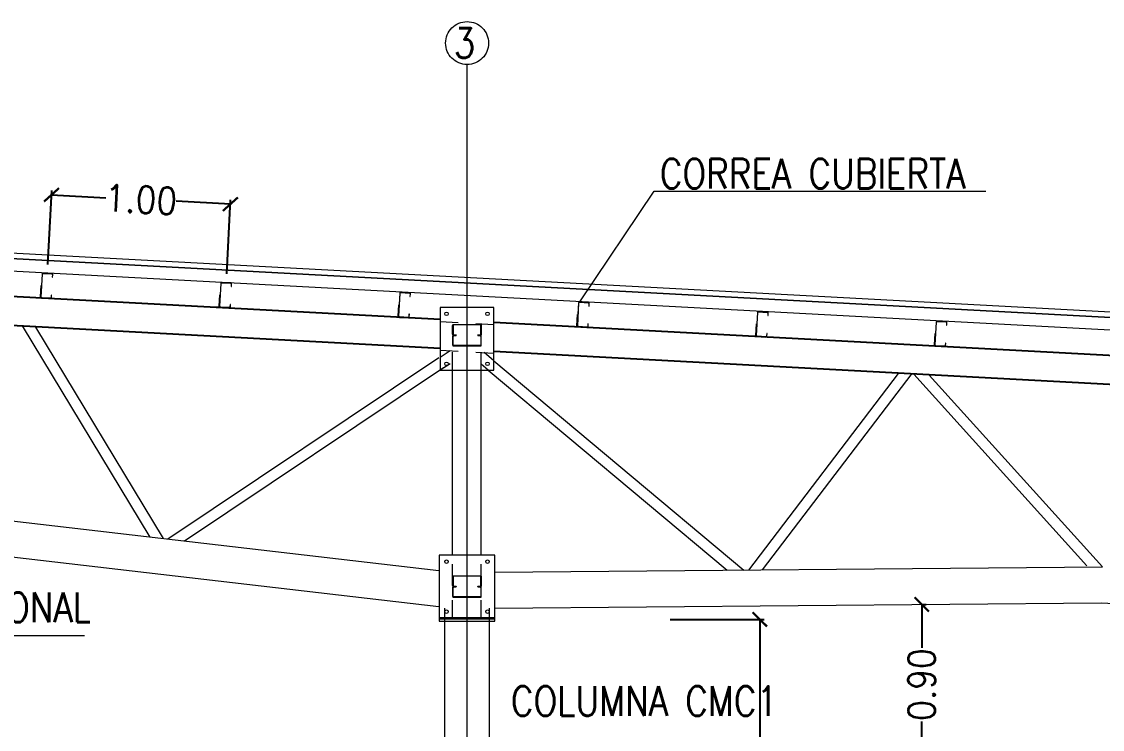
# Model space of a CAD drawing. Header units: inches. Extents: x 2 to 182, y -26 to 193.
# Drawn here: x 137.01 to 143.04, y 157.14 to 161.1 of the extents above; entities that cross this region are included whole.
import ezdxf

# ---------------------------------------------------------------- set-up
doc = ezdxf.new("R2010")
doc.units = ezdxf.units.IN
doc.header["$MEASUREMENT"] = 0
doc.linetypes.add('HIDDEN2', pattern=[4.7625, 3.175, -1.5875])
doc.linetypes.add('PUNTOSX2', pattern=[12.7, 0, -12.7])
for name, color, linetype, lineweight in [('Est-Acero', 4, 'Continuous', 13), ('Est-Textos', 6, 'Continuous', 0), ('L PROYEC', 4, 'HIDDEN2', 9)]:
    doc.layers.add(name, color=color, linetype=linetype, lineweight=lineweight)
doc.styles.add('R', font='romans.shx', dxfattribs={"width": 0.9})
doc.dimstyles.new('Al', dxfattribs={"dimtxt": 0.15, "dimasz": 0.08, "dimexe": 0.025, "dimexo": 0.05, "dimgap": 0, "dimtad": 0, "dimzin": 0, "dimdsep": 46, "dimtxsty": 'R', "dimblk": 'ARCHTICK', "dimcen": 0.09, "dimadec": 0, "dimazin": 0, "dimtfac": 1, "dimtofl": 0, "dimtmove": 0, "dimatfit": 3, "dimfxl": 0, "dimtolj": 1, "dimtzin": 0, "dimarcsym": 0})

# ---------------------------------------------------------------- blocks, each defined once
blk = doc.blocks.new('_ArchTick')
at = {"color": 0, "linetype": 'ByBlock', "const_width": 0.15}
blk.add_lwpolyline([(-0.5, -0.5), (0.5, 0.5)], dxfattribs=at)
blk = doc.blocks.new('*D1008')
at = {"layer": 'Defpoints', "color": 0}
for p in [(138.172, 160.0762), (137.1505, 159.6895), (138.1492, 159.6377)]:
    blk.add_point(p, dxfattribs=at)
at = {"layer": 'Est-Textos', "color": 0, "lineweight": -2}
for p, q in [((137.1531, 159.7395), (137.1746, 160.153)), ((137.1733, 160.1281), (137.4768, 160.1123)), ((138.172, 160.0762), (137.8684, 160.092)), ((138.1518, 159.6876), (138.1732, 160.1012))]:
    blk.add_line(p, q, dxfattribs=at)
at = {"layer": 'Est-Textos', "color": 0, "lineweight": -2, "xscale": 0.08, "yscale": 0.08, "zscale": 0.08}
for p, rotation in [((137.1733, 160.1281), 177.027296083355), ((138.172, 160.0762), 357.0272960833549)]:
    blk.add_blockref('_ArchTick', p, dxfattribs=dict(at, rotation=rotation))
at = {"layer": 'Est-Textos', "color": 0, "insert": (137.6726, 160.1021), "char_height": 0.15, "attachment_point": 5, "rotation": 357.0273, "style": 'R'}
blk.add_mtext('\\A1;1.00', dxfattribs=at)
blk = doc.blocks.new('*D1012')
at = {"layer": 'Defpoints', "color": 0}
for p in [(139.6489, 157.7568), (139.9121, 149.836), (141.1278, 149.836)]:
    blk.add_point(p, dxfattribs=at)
at = {"layer": 'Est-Textos', "color": 0, "lineweight": -2}
for p, q in [((140.6278, 157.7568), (141.1528, 157.7568)), ((141.1278, 157.7568), (141.1278, 154.0021)), ((141.1278, 149.836), (141.1278, 153.5907)), ((140.6278, 149.836), (141.1528, 149.836))]:
    blk.add_line(p, q, dxfattribs=at)
at = {"layer": 'Est-Textos', "color": 0, "lineweight": -2, "xscale": 0.08, "yscale": 0.08, "zscale": 0.08}
for p, rotation in [((141.1278, 157.7568), 90), ((141.1278, 149.836), 270)]:
    blk.add_blockref('_ArchTick', p, dxfattribs=dict(at, rotation=rotation))
at = {"layer": 'Est-Textos', "color": 0, "insert": (141.1278, 153.7964), "char_height": 0.15, "attachment_point": 5, "rotation": 90, "style": 'R'}
blk.add_mtext('\\A1;7.92', dxfattribs=at)
blk = doc.blocks.new('*D1013')
at = {"layer": 'Defpoints', "color": 0}
for p in [(142.0134, 157.8405), (142.0315, 157.8405), (142.0315, 156.944)]:
    blk.add_point(p, dxfattribs=at)
at = {"layer": 'Est-Textos', "color": 0, "lineweight": -2}
for p, q in [((142.0315, 157.8405), (142.0565, 157.8405)), ((142.0315, 157.8405), (142.0315, 157.598)), ((142.0315, 156.944), (142.0315, 157.1865)), ((142.0315, 156.944), (142.0065, 156.944))]:
    blk.add_line(p, q, dxfattribs=at)
at = {"layer": 'Est-Textos', "color": 0, "lineweight": -2, "xscale": 0.08, "yscale": 0.08, "zscale": 0.08}
for p, rotation in [((142.0315, 157.8405), 90), ((142.0315, 156.944), 270)]:
    blk.add_blockref('_ArchTick', p, dxfattribs=dict(at, rotation=rotation))
at = {"layer": 'Est-Textos', "color": 0, "insert": (142.0315, 157.3923), "char_height": 0.15, "attachment_point": 5, "rotation": 90, "style": 'R'}
blk.add_mtext('\\A1;0.90', dxfattribs=at)

msp = doc.modelspace()

# ---------------------------------------------------------------- linework, layer by layer
at = {"linetype": 'PUNTOSX2', "lineweight": 0, "ltscale": 0.001}
for p, q in [((139.3429, 159.4214), (139.6429, 159.4047)), ((139.3429, 159.2613), (139.6429, 159.2446)), ((139.3429, 159.2222), (139.3989, 159.2582)), ((139.4129, 159.1488), (139.4123, 159.2574)), ((139.5729, 159.1488), (139.5728, 159.2485)), ((139.6433, 159.2009), (139.5883, 159.2476)), ((139.3429, 159.15), (139.3989, 159.186)), ((139.6112, 159.1488), (139.5722, 159.1829)), ((139.4129, 157.7648), (139.4129, 158.1148)), ((139.5729, 157.7648), (139.5729, 158.1148))]:
    msp.add_line(p, q, dxfattribs=at)
at = {"lineweight": 0}
for p, q in [((139.4129, 158.1148), (139.4129, 159.1488)), ((139.5729, 158.1148), (139.5729, 159.1488)), ((139.3364, 158.0282), (135.835, 158.4362)), ((139.3364, 157.8269), (135.8181, 158.2368)), ((139.6484, 158.0198), (143.0403, 158.0495)), ((139.6484, 157.8198), (143.0358, 157.8494)), ((139.369, 149.6423), (139.369, 157.8187)), ((139.6181, 149.636), (139.6181, 157.8187))]:
    msp.add_line(p, q, dxfattribs=at)
for points in [[(155.4029, 158.8111), (133.9938, 159.9602)], [(155.3975, 158.7106), (133.9938, 159.8594)], [(137.0093, 159.3967), (137.7215, 158.2164)], [(137.0841, 159.3888), (137.7969, 158.2076)], [(139.3366, 159.2169), (137.8236, 158.2045)], [(139.6424, 159.2005), (141.0383, 158.032)], [(139.3625, 159.1621), (137.9155, 158.1938)], [(139.6107, 159.1488), (140.9458, 158.0312)], [(141.9003, 159.1303), (141.0652, 158.0322)], [(141.9755, 159.1301), (141.1411, 158.0329)], [(141.9867, 159.1273), (142.9541, 158.0554)], [(142.0729, 159.1213), (143.0403, 158.0495)], [(139.6489, 157.7648), (139.6489, 158.1148), (139.3369, 158.1148), (139.3369, 157.7648)], [(143.0358, 157.8494), (151.9988, 157.3684)]]:
    msp.add_lwpolyline(points, dxfattribs=at)
for points in [[(139.6429, 159.4988), (139.3429, 159.4988), (139.3429, 159.1488), (139.6429, 159.1488)], [(139.6489, 157.7648), (139.3369, 157.7648), (139.3369, 157.7593), (139.6489, 157.7593)], [(139.6489, 157.7593), (139.3369, 157.7593), (139.3369, 157.7468), (139.6489, 157.7468)]]:
    msp.add_lwpolyline(points, close=True, dxfattribs=at)
for centre in [(139.3783, 159.4634), (139.6075, 159.4634), (139.3783, 159.1841), (139.6075, 159.1841), (139.3783, 158.0794), (139.6075, 158.0794), (139.3783, 157.8001), (139.6075, 157.8001)]:
    msp.add_circle(centre, 0.01, dxfattribs=at)
at = {"layer": 'Defpoints', "ltscale": 10}
for points in [[(139.3424, 159.4317), (133.9938, 159.7188)], [(133.9938, 159.5585), (139.3424, 159.2714)], [(156.2935, 158.5219), (139.6424, 159.4156)], [(139.6424, 159.2553), (156.1338, 158.3702)]]:
    msp.add_lwpolyline(points, dxfattribs=at)
at = {"layer": 'Est-Acero'}
for points in [[(155.4014, 158.7827), (133.9938, 159.9317)], [(155.4013, 158.7807), (133.9938, 159.9297)]]:
    msp.add_lwpolyline(points, dxfattribs=at)
for points in [[(137.1202, 159.6852), (137.1132, 159.5574, 0.414214), (137.1188, 159.5511), (137.1667, 159.5484, 0.414214), (137.1731, 159.5541), (137.1738, 159.568), (137.1718, 159.5682), (137.1711, 159.5542, -0.414214), (137.1669, 159.5504), (137.1189, 159.5531, -0.414214), (137.1152, 159.5573), (137.1222, 159.6851, -0.414214), (137.1264, 159.6889), (137.1744, 159.6862, -0.414214), (137.1781, 159.682), (137.1774, 159.668), (137.1794, 159.6679), (137.1801, 159.6819, 0.414214), (137.1745, 159.6882), (137.1266, 159.6909, 0.414214)], [(137.1069, 159.5537, 0.414214), (137.1112, 159.5575), (137.1147, 159.6214), (137.1167, 159.6213), (137.1132, 159.5574, -0.414214), (137.1068, 159.5517), (137.0529, 159.5547), (137.053, 159.5567)], [(138.1189, 159.6333), (138.1118, 159.5055, 0.414214), (138.1175, 159.4992), (138.1654, 159.4966, 0.414214), (138.1717, 159.5022), (138.1725, 159.5162), (138.1705, 159.5163), (138.1697, 159.5023, -0.414214), (138.1655, 159.4985), (138.1176, 159.5012, -0.414214), (138.1138, 159.5054), (138.1209, 159.6332, -0.414214), (138.1251, 159.637), (138.173, 159.6343, -0.414214), (138.1768, 159.6301), (138.176, 159.6161), (138.178, 159.616), (138.1788, 159.63, 0.414214), (138.1731, 159.6363), (138.1252, 159.639, 0.414214)], [(138.1056, 159.5019, 0.414214), (138.1098, 159.5056), (138.1134, 159.5695), (138.1154, 159.5694), (138.1118, 159.5055, -0.414214), (138.1055, 159.4999), (138.0516, 159.5029), (138.0517, 159.5049)], [(139.1174, 159.578), (139.1103, 159.4502, 0.414214), (139.1159, 159.4439), (139.1639, 159.4412, 0.414214), (139.1702, 159.4469), (139.171, 159.4609), (139.169, 159.461), (139.1682, 159.447, -0.414214), (139.164, 159.4432), (139.1161, 159.4459, -0.414214), (139.1123, 159.4501), (139.1194, 159.5779, -0.414214), (139.1236, 159.5817), (139.1715, 159.579, -0.414214), (139.1753, 159.5748), (139.1745, 159.5608), (139.1765, 159.5607), (139.1773, 159.5747, 0.414214), (139.1716, 159.581), (139.1237, 159.5837, 0.414214)], [(139.1041, 159.4465, 0.414214), (139.1083, 159.4503), (139.1118, 159.5142), (139.1138, 159.5141), (139.1103, 159.4502, -0.414214), (139.104, 159.4445), (139.05, 159.4475), (139.0502, 159.4495)], [(140.1159, 159.5243), (140.1088, 159.3965, 0.414214), (140.1145, 159.3902), (140.1624, 159.3875, 0.414214), (140.1687, 159.3932), (140.1695, 159.4072), (140.1675, 159.4073), (140.1668, 159.3933, -0.414214), (140.1625, 159.3895), (140.1146, 159.3922, -0.414214), (140.1108, 159.3964), (140.1179, 159.5242, -0.414214), (140.1221, 159.528), (140.1701, 159.5253, -0.414214), (140.1738, 159.5211), (140.1731, 159.5071), (140.1751, 159.507), (140.1758, 159.521, 0.414214), (140.1702, 159.5273), (140.1222, 159.53, 0.414214)], [(141.1145, 159.4707), (141.1074, 159.3429, 0.414214), (141.1131, 159.3366), (141.161, 159.3339, 0.414214), (141.1673, 159.3396), (141.1681, 159.3536), (141.1661, 159.3537), (141.1653, 159.3397, -0.414214), (141.1611, 159.3359), (141.1132, 159.3386, -0.414214), (141.1094, 159.3428), (141.1165, 159.4706, -0.414214), (141.1207, 159.4744), (141.1686, 159.4717, -0.414214), (141.1724, 159.4675), (141.1716, 159.4535), (141.1736, 159.4534), (141.1744, 159.4674, 0.414214), (141.1687, 159.4737), (141.1208, 159.4764, 0.414214)], [(140.1026, 159.3928, 0.414214), (140.1068, 159.3966), (140.1104, 159.4605), (140.1124, 159.4604), (140.1088, 159.3965, -0.414214), (140.1025, 159.3908), (140.0486, 159.3938), (140.0487, 159.3958)], [(142.1121, 159.4174), (142.105, 159.2896, 0.414214), (142.1107, 159.2832), (142.1586, 159.2806, 0.414214), (142.1649, 159.2862), (142.1657, 159.3002), (142.1637, 159.3003), (142.1629, 159.2864, -0.414214), (142.1587, 159.2826), (142.1108, 159.2852, -0.414214), (142.107, 159.2895), (142.1141, 159.4173, -0.414214), (142.1183, 159.421), (142.1662, 159.4184, -0.414214), (142.17, 159.4142), (142.1692, 159.4002), (142.1712, 159.4001), (142.172, 159.414, 0.414214), (142.1663, 159.4204), (142.1184, 159.423, 0.414214)], [(139.4189, 159.4038), (139.5669, 159.4038, -0.414214), (139.5729, 159.3978), (139.5729, 159.3498, -0.414214), (139.5669, 159.3438), (139.5529, 159.3438), (139.5529, 159.3458), (139.5649, 159.3458, 0.414214), (139.5709, 159.3518), (139.5709, 159.3958, 0.414214), (139.5649, 159.4018), (139.4209, 159.4018, 0.414214), (139.4149, 159.3958), (139.4149, 159.3518, 0.414214), (139.4209, 159.3458), (139.4329, 159.3458), (139.4329, 159.3438), (139.4189, 159.3438, -0.414214), (139.4129, 159.3498), (139.4129, 159.3978, -0.414214)], [(141.1012, 159.3392, 0.414214), (141.1054, 159.343), (141.1089, 159.4069), (141.1109, 159.4068), (141.1074, 159.3429, -0.414214), (141.1011, 159.3372), (141.0472, 159.3402), (141.0473, 159.3422)], [(139.4189, 159.2838), (139.5669, 159.2838, 0.414214), (139.5729, 159.2898), (139.5729, 159.3378, 0.414214), (139.5669, 159.3438), (139.5529, 159.3438), (139.5529, 159.3418), (139.5649, 159.3418, -0.414214), (139.5709, 159.3358), (139.5709, 159.2918, -0.414214), (139.5649, 159.2858), (139.4209, 159.2858, -0.414214), (139.4149, 159.2918), (139.4149, 159.3358, -0.414214), (139.4209, 159.3418), (139.4329, 159.3418), (139.4329, 159.3438), (139.4189, 159.3438, 0.414214), (139.4129, 159.3378), (139.4129, 159.2898, 0.414214)], [(142.0988, 159.2859, 0.414214), (142.103, 159.2897), (142.1065, 159.3536), (142.1085, 159.3535), (142.105, 159.2896, -0.414214), (142.0987, 159.2839), (142.0448, 159.2869), (142.0449, 159.2889)], [(139.4189, 157.9998), (139.5669, 157.9998, -0.414214), (139.5729, 157.9938), (139.5729, 157.9458, -0.414214), (139.5669, 157.9398), (139.5529, 157.9398), (139.5529, 157.9418), (139.5649, 157.9418, 0.414214), (139.5709, 157.9478), (139.5709, 157.9918, 0.414214), (139.5649, 157.9978), (139.4209, 157.9978, 0.414214), (139.4149, 157.9918), (139.4149, 157.9478, 0.414214), (139.4209, 157.9418), (139.4329, 157.9418), (139.4329, 157.9398), (139.4189, 157.9398, -0.414214), (139.4129, 157.9458), (139.4129, 157.9938, -0.414214)], [(139.4189, 157.8798), (139.5669, 157.8798, 0.414214), (139.5729, 157.8858), (139.5729, 157.9338, 0.414214), (139.5669, 157.9398), (139.5529, 157.9398), (139.5529, 157.9378), (139.5649, 157.9378, -0.414214), (139.5709, 157.9318), (139.5709, 157.8878, -0.414214), (139.5649, 157.8818), (139.4209, 157.8818, -0.414214), (139.4149, 157.8878), (139.4149, 157.9318, -0.414214), (139.4209, 157.9378), (139.4329, 157.9378), (139.4329, 157.9398), (139.4189, 157.9398, 0.414214), (139.4129, 157.9338), (139.4129, 157.8858, 0.414214)]]:
    msp.add_lwpolyline(points, format="xyb", close=True, dxfattribs=at)
at = {"layer": 'Est-Textos'}
for p, q in [((140.1222, 159.53), (140.5386, 160.1488)), ((140.5386, 160.1488), (142.3897, 160.1488)), ((136.4597, 157.6658), (137.3583, 157.6658))]:
    msp.add_line(p, q, dxfattribs=at)
at = {"layer": 'L PROYEC', "ltscale": 10}
msp.add_line((139.4936, 146.556), (139.4936, 160.856), dxfattribs=at)
msp.add_circle((139.4936, 160.9759), 0.12, dxfattribs=at)

# ---------------------------------------------------------------- texts
at = {"layer": 'Est-Textos', "style": 'R', "width": 0.85}
for s, p in [('3', (139.4188, 160.8939)), ('CORREA CUBIERTA', (140.57, 160.1642)), ('DIAGONAL', (136.5106, 157.7409)), ('COLUMNA CMC1', (139.7383, 157.2179))]:
    msp.add_text(s, height=0.165, dxfattribs=at).set_placement(p)

# ---------------------------------------------------------------- dimensions: what is measured, and where the dimension line sits
at = {"layer": 'Est-Textos'}
dim = msp.add_aligned_dim(p1=(137.1505, 159.6895), p2=(138.1492, 159.6377), distance=0.4391, dimstyle='Al', dxfattribs=at)
dim.commit()
dim.dimension.update_dxf_attribs({"geometry": '*D1008', "text_midpoint": (137.6726, 160.1021)})
for base, p1, p2, picture, middle in [((142.0315, 157.8405), (142.0315, 156.944), (142.0134, 157.8405), '*D1013', (142.0315, 157.3923)), ((141.1278, 149.836), (139.6489, 157.7568), (139.9121, 149.836), '*D1012', (141.1278, 153.7964))]:
    dim = msp.add_linear_dim(base=base, p1=p1, p2=p2, angle=90, dimstyle='Al', override={"dimfxl": 0.5, "dimfxlon": 1}, dxfattribs=at)
    dim.commit()
    dim.dimension.update_dxf_attribs({"geometry": picture, "text_midpoint": middle})

doc.saveas('drawing.dxf')
